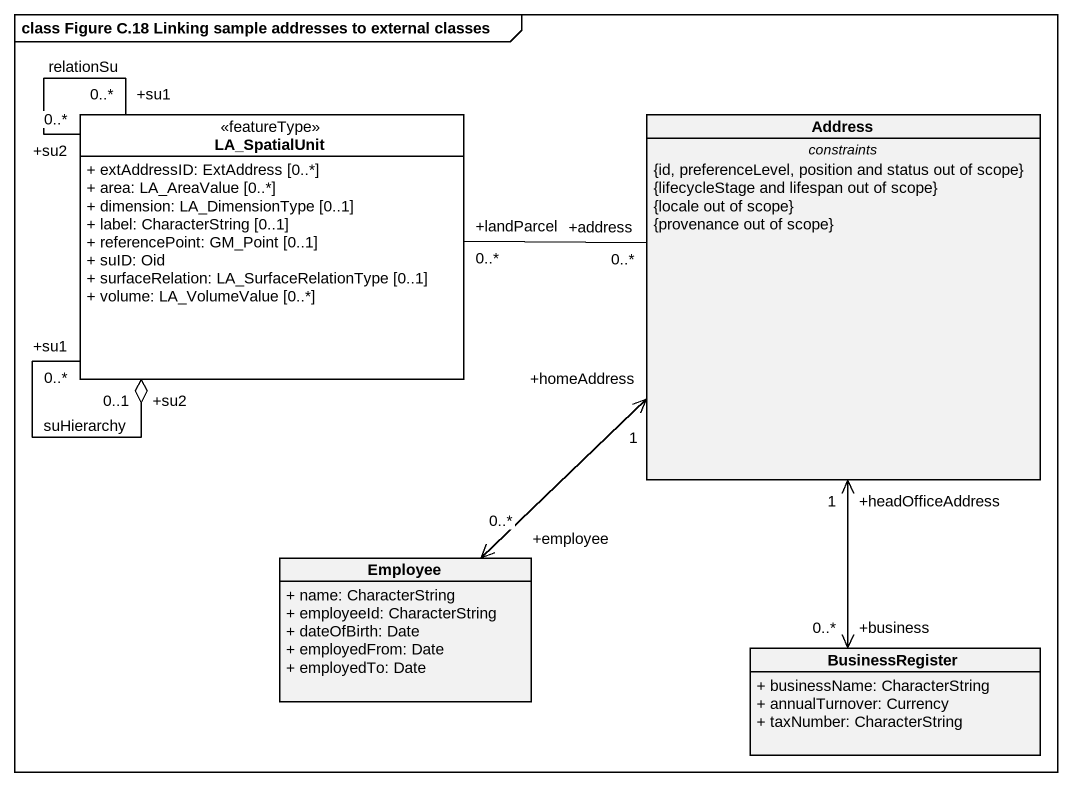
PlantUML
@startuml
mainframe class Figure C.18 Linking sample addresses to external classes
hide circle
hide empty members
skinparam classAttributeIconSize 0
class LA_SpatialUnit <<featureType>> #FFFFFF {
  + extAddressID: ExtAddress [0..*]
  + area: LA_AreaValue [0..*]
  + dimension: LA_DimensionType [0..1]
  + label: CharacterString [0..1]
  + referencePoint: GM_Point [0..1]
  + suID: Oid
  + surfaceRelation: LA_SurfaceRelationType [0..1]
  + volume: LA_VolumeValue [0..*]
}
class Address {
  -- constraints --
  {id, preferenceLevel, position and status out of scope}
  {lifecycleStage and lifespan out of scope}
  {locale out of scope}
  {provenance out of scope}
}
class Employee {
  + name: CharacterString
  + employeeId: CharacterString
  + dateOfBirth: Date
  + employedFrom: Date
  + employedTo: Date
}
class BusinessRegister {
  + businessName: CharacterString
  + annualTurnover: Currency
  + taxNumber: CharacterString
}
LA_SpatialUnit "+su1\n0..*" -- "+su2\n0..*" LA_SpatialUnit : relationSu
LA_SpatialUnit "+su1\n0..*" --o "+su2\n0..1" LA_SpatialUnit : suHierarchy
Address "+address\n0..*" -left- "+landParcel\n0..*" LA_SpatialUnit
Employee "+employee\n0..*" <-up-> "+homeAddress\n1" Address
BusinessRegister "+business\n0..*" <-up-> "+headOfficeAddress\n1" Address
@enduml
